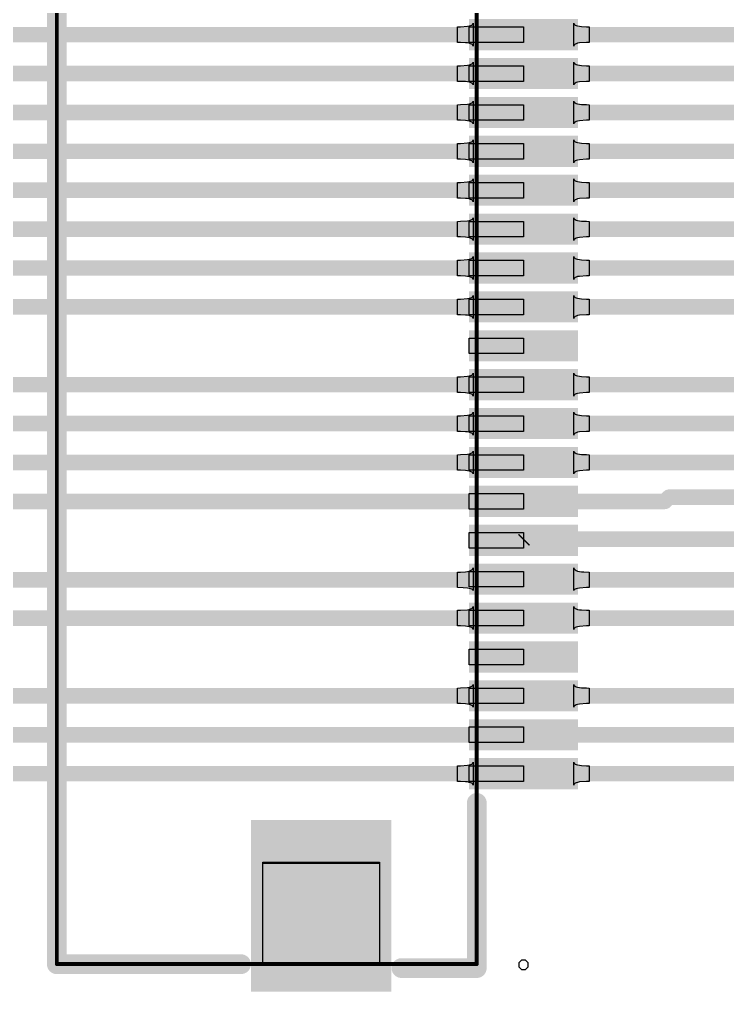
# Model space of a CAD drawing. Extents: x 244 to 457, y 184 to 319.
# Drawn here: x 402.56 to 411.67, y 239.93 to 252.42 of the extents above; entities that cross this region are included whole.
import ezdxf

# ---------------------------------------------------------------- set-up
doc = ezdxf.new("R2010")
doc.units = 0
doc.layers.get('0').update_dxf_attribs({"linetype": 'CONTINUOUS'})
for name, color, linetype in [('MECHANICAL15', 56, 'CONTINUOUS'), ('TOPLAYER', 1, 'CONTINUOUS'), ('TOPOVERLAY', 2, 'CONTINUOUS'), ('TOPPASTE', 8, 'CONTINUOUS'), ('TOPSOLDER', 216, 'CONTINUOUS')]:
    doc.layers.add(name, color=color, linetype=linetype)

# ---------------------------------------------------------------- blocks, each defined once
blk = doc.blocks.new('FPC_SMD_P0_50_40P_FGS_XJ_H')
at = {"layer": 'MECHANICAL15'}
for p, q in [((-12.209, 0.55), (-12.209, 2.05)), ((-12.209, 2.05), (-10.888, 2.05)), ((-12.199, 0.55), (-12.199, 2.05)), ((-12.199, 2.05), (-10.899, 2.05)), ((-10.899, 2.05), (-10.899, 0.55)), ((-10.888, 2.05), (-10.888, 0.55)), ((-12.209, 0.55), (-12.209, 0.55)), ((-10.888, 0.55), (-12.209, 0.55)), ((-12.199, 0.55), (-12.199, 0.55)), ((-10.899, 0.55), (-12.199, 0.55)), ((-9.85, -1.3), (-9.85, -0.6)), ((-9.85, -0.6), (-9.65, -0.6)), ((-9.65, -0.6), (-9.65, -1.3)), ((-9.35, -1.3), (-9.35, -0.6)), ((-9.35, -0.6), (-9.15, -0.6)), ((-9.15, -0.6), (-9.15, -1.3)), ((-8.85, -1.3), (-8.85, -0.6)), ((-8.85, -0.6), (-8.65, -0.6)), ((-8.65, -0.6), (-8.65, -1.3)), ((-8.35, -1.3), (-8.35, -0.6)), ((-8.35, -0.6), (-8.15, -0.6)), ((-8.15, -0.6), (-8.15, -1.3)), ((-7.85, -1.3), (-7.85, -0.6)), ((-7.85, -0.6), (-7.65, -0.6)), ((-7.65, -0.6), (-7.65, -1.3)), ((-7.35, -1.3), (-7.35, -0.6)), ((-7.35, -0.6), (-7.15, -0.6)), ((-7.15, -0.6), (-7.15, -1.3)), ((-6.85, -1.3), (-6.85, -0.6)), ((-6.85, -0.6), (-6.65, -0.6)), ((-6.65, -0.6), (-6.65, -1.3)), ((-6.35, -1.3), (-6.35, -0.6)), ((-6.35, -0.6), (-6.15, -0.6)), ((-6.15, -0.6), (-6.15, -1.3)), ((-5.85, -1.3), (-5.85, -0.6)), ((-5.85, -0.6), (-5.65, -0.6)), ((-5.65, -0.6), (-5.65, -1.3)), ((-5.35, -1.3), (-5.35, -0.6)), ((-5.35, -0.6), (-5.15, -0.6)), ((-5.15, -0.6), (-5.15, -1.3)), ((-4.85, -1.3), (-4.85, -0.6)), ((-4.85, -0.6), (-4.65, -0.6)), ((-4.65, -0.6), (-4.65, -1.3)), ((-4.35, -1.3), (-4.35, -0.6)), ((-4.35, -0.6), (-4.15, -0.6)), ((-4.15, -0.6), (-4.15, -1.3)), ((-3.85, -1.3), (-3.85, -0.6)), ((-3.85, -0.6), (-3.65, -0.6)), ((-3.65, -0.6), (-3.65, -1.3)), ((-3.35, -1.3), (-3.35, -0.6)), ((-3.35, -0.6), (-3.15, -0.6)), ((-3.15, -0.6), (-3.15, -1.3)), ((-2.85, -1.3), (-2.85, -0.6)), ((-2.85, -0.6), (-2.65, -0.6)), ((-2.65, -0.6), (-2.65, -1.3)), ((-2.35, -1.3), (-2.35, -0.6)), ((-2.35, -0.6), (-2.15, -0.6)), ((-2.15, -0.6), (-2.15, -1.3)), ((-1.85, -1.3), (-1.85, -0.6)), ((-1.85, -0.6), (-1.65, -0.6)), ((-1.65, -0.6), (-1.65, -1.3)), ((-1.35, -1.3), (-1.35, -0.6)), ((-1.35, -0.6), (-1.15, -0.6)), ((-1.15, -0.6), (-1.15, -1.3)), ((-0.85, -1.3), (-0.85, -0.6)), ((-0.85, -0.6), (-0.65, -0.6)), ((-0.65, -0.6), (-0.65, -1.3)), ((-0.35, -1.3), (-0.35, -0.6)), ((-0.35, -0.6), (-0.15, -0.6)), ((-0.15, -0.6), (-0.15, -1.3)), ((-12.233, -1.24), (-12.269, -1.275)), ((-12.184, -1.24), (-12.233, -1.24)), ((-12.149, -1.275), (-12.184, -1.24)), ((-12.269, -1.275), (-12.269, -1.3)), ((-12.269, -1.3), (-12.269, -1.325)), ((-12.269, -1.325), (-12.233, -1.36)), ((-12.233, -1.36), (-12.184, -1.36)), ((-12.184, -1.36), (-12.149, -1.325)), ((-12.149, -1.3), (-12.149, -1.275)), ((-12.149, -1.3), (-12.149, -1.3)), ((-12.149, -1.325), (-12.149, -1.3)), ((-9.85, -1.3), (-9.85, -1.3)), ((-9.65, -1.3), (-9.85, -1.3)), ((-9.35, -1.3), (-9.35, -1.3)), ((-9.15, -1.3), (-9.35, -1.3)), ((-8.85, -1.3), (-8.85, -1.3)), ((-8.65, -1.3), (-8.85, -1.3)), ((-8.35, -1.3), (-8.35, -1.3)), ((-8.15, -1.3), (-8.35, -1.3)), ((-7.85, -1.3), (-7.85, -1.3)), ((-7.65, -1.3), (-7.85, -1.3)), ((-7.35, -1.3), (-7.35, -1.3)), ((-7.15, -1.3), (-7.35, -1.3)), ((-6.85, -1.3), (-6.85, -1.3)), ((-6.65, -1.3), (-6.85, -1.3)), ((-6.35, -1.3), (-6.35, -1.3)), ((-6.15, -1.3), (-6.35, -1.3)), ((-5.85, -1.3), (-5.85, -1.3)), ((-5.65, -1.3), (-5.85, -1.3)), ((-5.35, -1.3), (-5.35, -1.3)), ((-5.15, -1.3), (-5.35, -1.3)), ((-4.85, -1.3), (-4.85, -1.3)), ((-4.65, -1.3), (-4.85, -1.3)), ((-4.35, -1.3), (-4.35, -1.3)), ((-4.15, -1.3), (-4.35, -1.3)), ((-3.85, -1.3), (-3.85, -1.3)), ((-3.65, -1.3), (-3.85, -1.3)), ((-3.35, -1.3), (-3.35, -1.3)), ((-3.15, -1.3), (-3.35, -1.3)), ((-2.85, -1.3), (-2.85, -1.3)), ((-2.65, -1.3), (-2.85, -1.3)), ((-2.35, -1.3), (-2.35, -1.3)), ((-2.15, -1.3), (-2.35, -1.3)), ((-1.85, -1.3), (-1.85, -1.3)), ((-1.65, -1.3), (-1.85, -1.3)), ((-1.35, -1.3), (-1.35, -1.3)), ((-1.15, -1.3), (-1.35, -1.3)), ((-0.85, -1.3), (-0.85, -1.3)), ((-0.65, -1.3), (-0.85, -1.3)), ((-0.35, -1.3), (-0.35, -1.3)), ((-0.15, -1.3), (-0.35, -1.3))]:
    blk.add_line(p, q, dxfattribs=at)
at = {"layer": 'MECHANICAL15', "const_width": 0.0508}
for points in [[(-12.199, 4.7), (-12.199, -0.7)], [(-12.199, 4.7), (12.201, 4.7)], [(-12.199, -0.7), (12.201, -0.7)]]:
    blk.add_lwpolyline(points, dxfattribs=at)
at = {"layer": 'MECHANICAL15', "const_width": 0.0254}
for points in [[(-12.211, 4.7, 1), (-12.186, 4.7, 1)], [(-12.211, 4.7, 1), (-12.186, 4.7, 1)], [(-12.211, -0.7, 1), (-12.186, -0.7, 1)], [(-12.211, -0.7, 1), (-12.186, -0.7, 1)]]:
    blk.add_lwpolyline(points, format="xyb", close=True, dxfattribs=at)
at = {"layer": 'TOPLAYER'}
for points in [[(-12.45, 2.1), (-12.45, 0.5), (-10.45, 2.1), (-10.45, 0.5)], [(-9.9, -1.95), (-9.6, -1.95), (-9.9, -0.65), (-9.6, -0.65)], [(-9.4, -1.95), (-9.1, -1.95), (-9.4, -0.65), (-9.1, -0.65)], [(-8.9, -1.95), (-8.6, -1.95), (-8.9, -0.65), (-8.6, -0.65)], [(-8.4, -1.95), (-8.1, -1.95), (-8.4, -0.65), (-8.1, -0.65)], [(-7.9, -1.95), (-7.6, -1.95), (-7.9, -0.65), (-7.6, -0.65)], [(-7.4, -1.95), (-7.1, -1.95), (-7.4, -0.65), (-7.1, -0.65)], [(-6.9, -1.95), (-6.6, -1.95), (-6.9, -0.65), (-6.6, -0.65)], [(-6.4, -1.95), (-6.1, -1.95), (-6.4, -0.65), (-6.1, -0.65)], [(-5.9, -1.95), (-5.6, -1.95), (-5.9, -0.65), (-5.6, -0.65)], [(-5.4, -1.95), (-5.1, -1.95), (-5.4, -0.65), (-5.1, -0.65)], [(-4.9, -1.95), (-4.6, -1.95), (-4.9, -0.65), (-4.6, -0.65)], [(-4.4, -1.95), (-4.1, -1.95), (-4.4, -0.65), (-4.1, -0.65)], [(-3.9, -1.95), (-3.6, -1.95), (-3.9, -0.65), (-3.6, -0.65)], [(-3.4, -1.95), (-3.1, -1.95), (-3.4, -0.65), (-3.1, -0.65)], [(-2.9, -1.95), (-2.6, -1.95), (-2.9, -0.65), (-2.6, -0.65)], [(-2.4, -1.95), (-2.1, -1.95), (-2.4, -0.65), (-2.1, -0.65)], [(-1.9, -1.95), (-1.6, -1.95), (-1.9, -0.65), (-1.6, -0.65)], [(-1.4, -1.95), (-1.1, -1.95), (-1.4, -0.65), (-1.1, -0.65)], [(-0.9, -1.95), (-0.6, -1.95), (-0.9, -0.65), (-0.6, -0.65)], [(-0.4, -1.95), (-0.1, -1.95), (-0.4, -0.65), (-0.1, -0.65)]]:
    blk.add_solid(points, dxfattribs=at)
at = {"layer": 'TOPOVERLAY', "const_width": 0.254}
for points in [[(-12.2, 4.7), (-12.2, 2.331)], [(-12.2, 4.7), (12.2, 4.7)], [(-12.25, 0.269), (-12.25, -0.7)], [(-12.25, -0.7), (-10.126, -0.7)]]:
    blk.add_lwpolyline(points, dxfattribs=at)
at = {"layer": 'TOPOVERLAY', "const_width": 0.127}
for points in [[(-12.263, 4.7, 1), (-12.136, 4.7, 1)], [(-12.264, 4.7, 1), (-12.137, 4.7, 1)], [(-12.263, 2.331, 1), (-12.136, 2.331, 1)], [(-12.313, 0.269, 1), (-12.186, 0.269, 1)], [(-12.313, -0.7, 1), (-12.186, -0.7, 1)], [(-12.313, -0.7, 1), (-12.186, -0.7, 1)], [(-10.189, -0.7, 1), (-10.062, -0.7, 1)]]:
    blk.add_lwpolyline(points, format="xyb", close=True, dxfattribs=at)
at = {"layer": 'TOPPASTE'}
for points in [[(-12.45, 2.1), (-12.45, 0.5), (-10.45, 2.1), (-10.45, 0.5)], [(-9.9, -1.95), (-9.6, -1.95), (-9.9, -0.65), (-9.6, -0.65)], [(-9.4, -1.95), (-9.1, -1.95), (-9.4, -0.65), (-9.1, -0.65)], [(-8.9, -1.95), (-8.6, -1.95), (-8.9, -0.65), (-8.6, -0.65)], [(-8.4, -1.95), (-8.1, -1.95), (-8.4, -0.65), (-8.1, -0.65)], [(-7.9, -1.95), (-7.6, -1.95), (-7.9, -0.65), (-7.6, -0.65)], [(-7.4, -1.95), (-7.1, -1.95), (-7.4, -0.65), (-7.1, -0.65)], [(-6.9, -1.95), (-6.6, -1.95), (-6.9, -0.65), (-6.6, -0.65)], [(-6.4, -1.95), (-6.1, -1.95), (-6.4, -0.65), (-6.1, -0.65)], [(-5.9, -1.95), (-5.6, -1.95), (-5.9, -0.65), (-5.6, -0.65)], [(-5.4, -1.95), (-5.1, -1.95), (-5.4, -0.65), (-5.1, -0.65)], [(-4.9, -1.95), (-4.6, -1.95), (-4.9, -0.65), (-4.6, -0.65)], [(-4.4, -1.95), (-4.1, -1.95), (-4.4, -0.65), (-4.1, -0.65)], [(-3.9, -1.95), (-3.6, -1.95), (-3.9, -0.65), (-3.6, -0.65)], [(-3.4, -1.95), (-3.1, -1.95), (-3.4, -0.65), (-3.1, -0.65)], [(-2.9, -1.95), (-2.6, -1.95), (-2.9, -0.65), (-2.6, -0.65)], [(-2.4, -1.95), (-2.1, -1.95), (-2.4, -0.65), (-2.1, -0.65)], [(-1.9, -1.95), (-1.6, -1.95), (-1.9, -0.65), (-1.6, -0.65)], [(-1.4, -1.95), (-1.1, -1.95), (-1.4, -0.65), (-1.1, -0.65)], [(-0.9, -1.95), (-0.6, -1.95), (-0.9, -0.65), (-0.6, -0.65)], [(-0.4, -1.95), (-0.1, -1.95), (-0.4, -0.65), (-0.1, -0.65)]]:
    blk.add_solid(points, dxfattribs=at)
at = {"layer": 'TOPSOLDER'}
for points in [[(-12.552, 2.202), (-12.552, 0.398), (-10.348, 2.202), (-10.348, 0.398)], [(-9.95, -2), (-9.55, -2), (-9.95, -0.6), (-9.55, -0.6)], [(-9.45, -2), (-9.05, -2), (-9.45, -0.6), (-9.05, -0.6)], [(-8.95, -2), (-8.55, -2), (-8.95, -0.6), (-8.55, -0.6)], [(-8.45, -2), (-8.05, -2), (-8.45, -0.6), (-8.05, -0.6)], [(-7.95, -2), (-7.55, -2), (-7.95, -0.6), (-7.55, -0.6)], [(-7.45, -2), (-7.05, -2), (-7.45, -0.6), (-7.05, -0.6)], [(-6.95, -2), (-6.55, -2), (-6.95, -0.6), (-6.55, -0.6)], [(-6.45, -2), (-6.05, -2), (-6.45, -0.6), (-6.05, -0.6)], [(-5.95, -2), (-5.55, -2), (-5.95, -0.6), (-5.55, -0.6)], [(-5.45, -2), (-5.05, -2), (-5.45, -0.6), (-5.05, -0.6)], [(-4.95, -2), (-4.55, -2), (-4.95, -0.6), (-4.55, -0.6)], [(-4.45, -2), (-4.05, -2), (-4.45, -0.6), (-4.05, -0.6)], [(-3.95, -2), (-3.55, -2), (-3.95, -0.6), (-3.55, -0.6)], [(-3.45, -2), (-3.05, -2), (-3.45, -0.6), (-3.05, -0.6)], [(-2.95, -2), (-2.55, -2), (-2.95, -0.6), (-2.55, -0.6)], [(-2.45, -2), (-2.05, -2), (-2.45, -0.6), (-2.05, -0.6)], [(-1.95, -2), (-1.55, -2), (-1.95, -0.6), (-1.55, -0.6)], [(-1.45, -2), (-1.05, -2), (-1.45, -0.6), (-1.05, -0.6)], [(-0.95, -2), (-0.55, -2), (-0.95, -0.6), (-0.55, -0.6)], [(-0.45, -2), (-0.05, -2), (-0.45, -0.6), (-0.05, -0.6)]]:
    blk.add_solid(points, dxfattribs=at)

msp = doc.modelspace()

# ---------------------------------------------------------------- linework, layer by layer
at = {"layer": 'TOPLAYER'}
for p, q in [((408.197, 252.328), (408.235, 252.329)), ((408.197, 252.128), (408.197, 252.328)), ((408.235, 252.329), (408.325, 252.336)), ((408.325, 252.336), (408.347, 252.34)), ((408.347, 252.34), (408.365, 252.345)), ((408.365, 252.345), (408.379, 252.351)), ((408.379, 252.351), (408.389, 252.358)), ((408.389, 252.358), (408.395, 252.366)), ((408.395, 252.366), (408.397, 252.375)), ((408.397, 252.375), (408.397, 252.081)), ((409.691, 252.081), (409.691, 252.375)), ((409.691, 252.375), (409.693, 252.366)), ((409.693, 252.366), (409.699, 252.358)), ((409.699, 252.358), (409.709, 252.351)), ((409.709, 252.351), (409.723, 252.345)), ((409.723, 252.345), (409.741, 252.34)), ((409.741, 252.34), (409.763, 252.336)), ((409.763, 252.336), (409.789, 252.332)), ((409.789, 252.332), (409.853, 252.329)), ((409.853, 252.329), (409.891, 252.328)), ((409.891, 252.328), (409.891, 252.128)), ((408.235, 252.128), (408.197, 252.128)), ((408.299, 252.124), (408.235, 252.128)), ((408.325, 252.121), (408.299, 252.124)), ((408.347, 252.117), (408.325, 252.121)), ((408.365, 252.111), (408.347, 252.117)), ((408.379, 252.105), (408.365, 252.111)), ((408.389, 252.098), (408.379, 252.105)), ((408.395, 252.09), (408.389, 252.098)), ((408.397, 252.081), (408.395, 252.09)), ((409.693, 252.09), (409.691, 252.081)), ((409.699, 252.098), (409.693, 252.09)), ((409.709, 252.105), (409.699, 252.098)), ((409.723, 252.111), (409.709, 252.105)), ((409.741, 252.117), (409.723, 252.111)), ((409.763, 252.121), (409.741, 252.117)), ((409.853, 252.128), (409.763, 252.121)), ((409.891, 252.128), (409.853, 252.128)), ((408.197, 251.828), (408.235, 251.829)), ((408.197, 251.628), (408.197, 251.828)), ((408.235, 251.829), (408.325, 251.836)), ((408.325, 251.836), (408.347, 251.84)), ((408.347, 251.84), (408.365, 251.845)), ((408.365, 251.845), (408.379, 251.851)), ((408.379, 251.851), (408.389, 251.858)), ((408.389, 251.858), (408.395, 251.866)), ((408.395, 251.866), (408.397, 251.875)), ((408.397, 251.875), (408.397, 251.581)), ((409.691, 251.581), (409.691, 251.875)), ((409.691, 251.875), (409.693, 251.866)), ((409.693, 251.866), (409.699, 251.858)), ((409.699, 251.858), (409.709, 251.851)), ((409.709, 251.851), (409.723, 251.845)), ((409.723, 251.845), (409.741, 251.84)), ((409.741, 251.84), (409.763, 251.836)), ((409.763, 251.836), (409.789, 251.832)), ((409.789, 251.832), (409.853, 251.829)), ((409.853, 251.829), (409.891, 251.828)), ((409.891, 251.828), (409.891, 251.628)), ((408.235, 251.628), (408.197, 251.628)), ((408.299, 251.624), (408.235, 251.628)), ((408.325, 251.621), (408.299, 251.624)), ((408.347, 251.616), (408.325, 251.621)), ((408.365, 251.611), (408.347, 251.616)), ((408.379, 251.605), (408.365, 251.611)), ((408.389, 251.598), (408.379, 251.605)), ((408.395, 251.59), (408.389, 251.598)), ((408.397, 251.581), (408.395, 251.59)), ((409.693, 251.59), (409.691, 251.581)), ((409.699, 251.598), (409.693, 251.59)), ((409.709, 251.605), (409.699, 251.598)), ((409.723, 251.611), (409.709, 251.605)), ((409.741, 251.616), (409.723, 251.611)), ((409.763, 251.621), (409.741, 251.616)), ((409.853, 251.628), (409.763, 251.621)), ((409.891, 251.628), (409.853, 251.628)), ((408.197, 251.328), (408.235, 251.329)), ((408.197, 251.128), (408.197, 251.328)), ((408.235, 251.329), (408.325, 251.336)), ((408.325, 251.336), (408.347, 251.34)), ((408.347, 251.34), (408.365, 251.345)), ((408.365, 251.345), (408.379, 251.351)), ((408.379, 251.351), (408.389, 251.358)), ((408.389, 251.358), (408.395, 251.366)), ((408.395, 251.366), (408.397, 251.375)), ((408.397, 251.375), (408.397, 251.081)), ((409.691, 251.081), (409.691, 251.375)), ((409.691, 251.375), (409.693, 251.366)), ((409.693, 251.366), (409.699, 251.358)), ((409.699, 251.358), (409.709, 251.351)), ((409.709, 251.351), (409.723, 251.345)), ((409.723, 251.345), (409.741, 251.34)), ((409.741, 251.34), (409.763, 251.336)), ((409.763, 251.336), (409.789, 251.332)), ((409.789, 251.332), (409.853, 251.329)), ((409.853, 251.329), (409.891, 251.328)), ((409.891, 251.328), (409.891, 251.128)), ((408.235, 251.128), (408.197, 251.128)), ((408.299, 251.124), (408.235, 251.128)), ((408.325, 251.121), (408.299, 251.124)), ((408.347, 251.117), (408.325, 251.121)), ((408.365, 251.111), (408.347, 251.117)), ((408.379, 251.105), (408.365, 251.111)), ((408.389, 251.098), (408.379, 251.105)), ((408.395, 251.09), (408.389, 251.098)), ((408.397, 251.081), (408.395, 251.09)), ((409.693, 251.09), (409.691, 251.081)), ((409.699, 251.098), (409.693, 251.09)), ((409.709, 251.105), (409.699, 251.098)), ((409.723, 251.111), (409.709, 251.105)), ((409.741, 251.117), (409.723, 251.111)), ((409.763, 251.121), (409.741, 251.117)), ((409.853, 251.128), (409.763, 251.121)), ((409.891, 251.128), (409.853, 251.128)), ((408.197, 250.828), (408.235, 250.829)), ((408.197, 250.628), (408.197, 250.828)), ((408.235, 250.829), (408.325, 250.836)), ((408.325, 250.836), (408.347, 250.84)), ((408.347, 250.84), (408.365, 250.845)), ((408.365, 250.845), (408.379, 250.851)), ((408.379, 250.851), (408.389, 250.858)), ((408.389, 250.858), (408.395, 250.866)), ((408.395, 250.866), (408.397, 250.875)), ((408.397, 250.875), (408.397, 250.581)), ((409.691, 250.581), (409.691, 250.875)), ((409.691, 250.875), (409.693, 250.866)), ((409.693, 250.866), (409.699, 250.858)), ((409.699, 250.858), (409.709, 250.851)), ((409.709, 250.851), (409.723, 250.845)), ((409.723, 250.845), (409.741, 250.84)), ((409.741, 250.84), (409.763, 250.836)), ((409.763, 250.836), (409.789, 250.832)), ((409.789, 250.832), (409.853, 250.829)), ((409.853, 250.829), (409.891, 250.828)), ((409.891, 250.828), (409.891, 250.628)), ((408.235, 250.628), (408.197, 250.628)), ((408.299, 250.624), (408.235, 250.628)), ((408.325, 250.621), (408.299, 250.624)), ((408.347, 250.616), (408.325, 250.621)), ((408.365, 250.611), (408.347, 250.616)), ((408.379, 250.605), (408.365, 250.611)), ((408.389, 250.598), (408.379, 250.605)), ((408.395, 250.59), (408.389, 250.598)), ((408.397, 250.581), (408.395, 250.59)), ((409.693, 250.59), (409.691, 250.581)), ((409.699, 250.598), (409.693, 250.59)), ((409.709, 250.605), (409.699, 250.598)), ((409.723, 250.611), (409.709, 250.605)), ((409.741, 250.616), (409.723, 250.611)), ((409.763, 250.621), (409.741, 250.616)), ((409.853, 250.628), (409.763, 250.621)), ((409.891, 250.628), (409.853, 250.628)), ((408.197, 250.328), (408.235, 250.329)), ((408.197, 250.128), (408.197, 250.328)), ((408.235, 250.329), (408.325, 250.336)), ((408.325, 250.336), (408.347, 250.34)), ((408.347, 250.34), (408.365, 250.345)), ((408.365, 250.345), (408.379, 250.351)), ((408.379, 250.351), (408.389, 250.358)), ((408.389, 250.358), (408.395, 250.366)), ((408.395, 250.366), (408.397, 250.375)), ((408.397, 250.375), (408.397, 250.081)), ((409.691, 250.081), (409.691, 250.375)), ((409.691, 250.375), (409.693, 250.366)), ((409.693, 250.366), (409.699, 250.358)), ((409.699, 250.358), (409.709, 250.351)), ((409.709, 250.351), (409.723, 250.345)), ((409.723, 250.345), (409.741, 250.34)), ((409.741, 250.34), (409.763, 250.336)), ((409.763, 250.336), (409.789, 250.332)), ((409.789, 250.332), (409.853, 250.329)), ((409.853, 250.329), (409.891, 250.328)), ((409.891, 250.328), (409.891, 250.128)), ((408.235, 250.128), (408.197, 250.128)), ((408.299, 250.124), (408.235, 250.128)), ((408.325, 250.121), (408.299, 250.124)), ((408.347, 250.117), (408.325, 250.121)), ((408.365, 250.111), (408.347, 250.117)), ((408.379, 250.105), (408.365, 250.111)), ((408.389, 250.098), (408.379, 250.105)), ((408.395, 250.09), (408.389, 250.098)), ((408.397, 250.081), (408.395, 250.09)), ((409.693, 250.09), (409.691, 250.081)), ((409.699, 250.098), (409.693, 250.09)), ((409.709, 250.105), (409.699, 250.098)), ((409.723, 250.111), (409.709, 250.105)), ((409.741, 250.117), (409.723, 250.111)), ((409.763, 250.121), (409.741, 250.117)), ((409.853, 250.128), (409.763, 250.121)), ((409.891, 250.128), (409.853, 250.128)), ((408.197, 249.828), (408.235, 249.829)), ((408.197, 249.628), (408.197, 249.828)), ((408.235, 249.829), (408.325, 249.836)), ((408.325, 249.836), (408.347, 249.84)), ((408.347, 249.84), (408.365, 249.845)), ((408.365, 249.845), (408.379, 249.851)), ((408.379, 249.851), (408.389, 249.858)), ((408.389, 249.858), (408.395, 249.866)), ((408.395, 249.866), (408.397, 249.875)), ((408.397, 249.875), (408.397, 249.581)), ((409.691, 249.581), (409.691, 249.875)), ((409.691, 249.875), (409.693, 249.866)), ((409.693, 249.866), (409.699, 249.858)), ((409.699, 249.858), (409.709, 249.851)), ((409.709, 249.851), (409.723, 249.845)), ((409.723, 249.845), (409.741, 249.84)), ((409.741, 249.84), (409.763, 249.836)), ((409.763, 249.836), (409.789, 249.832)), ((409.789, 249.832), (409.853, 249.829)), ((409.853, 249.829), (409.891, 249.828)), ((409.891, 249.828), (409.891, 249.628)), ((408.235, 249.628), (408.197, 249.628)), ((408.299, 249.624), (408.235, 249.628)), ((408.325, 249.621), (408.299, 249.624)), ((408.347, 249.616), (408.325, 249.621)), ((408.365, 249.611), (408.347, 249.616)), ((408.379, 249.605), (408.365, 249.611)), ((408.389, 249.598), (408.379, 249.605)), ((408.395, 249.59), (408.389, 249.598)), ((408.397, 249.581), (408.395, 249.59)), ((409.693, 249.59), (409.691, 249.581)), ((409.699, 249.598), (409.693, 249.59)), ((409.709, 249.605), (409.699, 249.598)), ((409.723, 249.611), (409.709, 249.605)), ((409.741, 249.616), (409.723, 249.611)), ((409.763, 249.621), (409.741, 249.616)), ((409.853, 249.628), (409.763, 249.621)), ((409.891, 249.628), (409.853, 249.628)), ((408.197, 249.328), (408.235, 249.329)), ((408.197, 249.128), (408.197, 249.328)), ((408.235, 249.329), (408.325, 249.336)), ((408.325, 249.336), (408.347, 249.34)), ((408.347, 249.34), (408.365, 249.345)), ((408.365, 249.345), (408.379, 249.351)), ((408.379, 249.351), (408.389, 249.358)), ((408.389, 249.358), (408.395, 249.366)), ((408.395, 249.366), (408.397, 249.375)), ((408.397, 249.375), (408.397, 249.081)), ((409.691, 249.081), (409.691, 249.375)), ((409.691, 249.375), (409.693, 249.366)), ((409.693, 249.366), (409.699, 249.358)), ((409.699, 249.358), (409.709, 249.351)), ((409.709, 249.351), (409.723, 249.345)), ((409.723, 249.345), (409.741, 249.34)), ((409.741, 249.34), (409.763, 249.336)), ((409.763, 249.336), (409.789, 249.332)), ((409.789, 249.332), (409.853, 249.329)), ((409.853, 249.329), (409.891, 249.328)), ((409.891, 249.328), (409.891, 249.128)), ((408.235, 249.128), (408.197, 249.128)), ((408.299, 249.124), (408.235, 249.128)), ((408.325, 249.121), (408.299, 249.124)), ((408.347, 249.117), (408.325, 249.121)), ((408.365, 249.111), (408.347, 249.117)), ((408.379, 249.105), (408.365, 249.111)), ((408.389, 249.098), (408.379, 249.105)), ((408.395, 249.09), (408.389, 249.098)), ((408.397, 249.081), (408.395, 249.09)), ((409.693, 249.09), (409.691, 249.081)), ((409.699, 249.098), (409.693, 249.09)), ((409.709, 249.105), (409.699, 249.098)), ((409.723, 249.111), (409.709, 249.105)), ((409.741, 249.117), (409.723, 249.111)), ((409.763, 249.121), (409.741, 249.117)), ((409.853, 249.128), (409.763, 249.121)), ((409.891, 249.128), (409.853, 249.128)), ((408.197, 248.828), (408.235, 248.829)), ((408.197, 248.628), (408.197, 248.828)), ((408.235, 248.829), (408.325, 248.836)), ((408.325, 248.836), (408.347, 248.84)), ((408.347, 248.84), (408.365, 248.845)), ((408.365, 248.845), (408.379, 248.851)), ((408.379, 248.851), (408.389, 248.858)), ((408.389, 248.858), (408.395, 248.866)), ((408.395, 248.866), (408.397, 248.875)), ((408.397, 248.875), (408.397, 248.581)), ((409.691, 248.581), (409.691, 248.875)), ((409.691, 248.875), (409.693, 248.866)), ((409.693, 248.866), (409.699, 248.858)), ((409.699, 248.858), (409.709, 248.851)), ((409.709, 248.851), (409.723, 248.845)), ((409.723, 248.845), (409.741, 248.84)), ((409.741, 248.84), (409.763, 248.836)), ((409.763, 248.836), (409.789, 248.832)), ((409.789, 248.832), (409.853, 248.829)), ((409.853, 248.829), (409.891, 248.828)), ((409.891, 248.828), (409.891, 248.628)), ((408.235, 248.628), (408.197, 248.628)), ((408.299, 248.624), (408.235, 248.628)), ((408.325, 248.621), (408.299, 248.624)), ((408.347, 248.616), (408.325, 248.621)), ((408.365, 248.611), (408.347, 248.616)), ((408.379, 248.605), (408.365, 248.611)), ((408.389, 248.598), (408.379, 248.605)), ((408.395, 248.59), (408.389, 248.598)), ((408.397, 248.581), (408.395, 248.59)), ((409.693, 248.59), (409.691, 248.581)), ((409.699, 248.598), (409.693, 248.59)), ((409.709, 248.605), (409.699, 248.598)), ((409.723, 248.611), (409.709, 248.605)), ((409.741, 248.616), (409.723, 248.611)), ((409.763, 248.621), (409.741, 248.616)), ((409.853, 248.628), (409.763, 248.621)), ((409.891, 248.628), (409.853, 248.628)), ((408.197, 247.828), (408.235, 247.829)), ((408.197, 247.628), (408.197, 247.828)), ((408.235, 247.829), (408.325, 247.836)), ((408.325, 247.836), (408.347, 247.84)), ((408.347, 247.84), (408.365, 247.845)), ((408.365, 247.845), (408.379, 247.851)), ((408.379, 247.851), (408.389, 247.858)), ((408.389, 247.858), (408.395, 247.866)), ((408.395, 247.866), (408.397, 247.875)), ((408.397, 247.875), (408.397, 247.581)), ((409.691, 247.581), (409.691, 247.875)), ((409.691, 247.875), (409.693, 247.866)), ((409.693, 247.866), (409.699, 247.858)), ((409.699, 247.858), (409.709, 247.851)), ((409.709, 247.851), (409.723, 247.845)), ((409.723, 247.845), (409.741, 247.84)), ((409.741, 247.84), (409.763, 247.836)), ((409.763, 247.836), (409.789, 247.832)), ((409.789, 247.832), (409.853, 247.829)), ((409.853, 247.829), (409.891, 247.828)), ((409.891, 247.828), (409.891, 247.628)), ((408.235, 247.628), (408.197, 247.628)), ((408.299, 247.624), (408.235, 247.628)), ((408.325, 247.621), (408.299, 247.624)), ((408.347, 247.616), (408.325, 247.621)), ((408.365, 247.611), (408.347, 247.616)), ((408.379, 247.605), (408.365, 247.611)), ((408.389, 247.598), (408.379, 247.605)), ((408.395, 247.59), (408.389, 247.598)), ((408.397, 247.581), (408.395, 247.59)), ((409.693, 247.59), (409.691, 247.581)), ((409.699, 247.598), (409.693, 247.59)), ((409.709, 247.605), (409.699, 247.598)), ((409.723, 247.611), (409.709, 247.605)), ((409.741, 247.616), (409.723, 247.611)), ((409.763, 247.621), (409.741, 247.616)), ((409.853, 247.628), (409.763, 247.621)), ((409.891, 247.628), (409.853, 247.628)), ((408.197, 247.328), (408.235, 247.329)), ((408.197, 247.128), (408.197, 247.328)), ((408.235, 247.329), (408.325, 247.336)), ((408.325, 247.336), (408.347, 247.34)), ((408.347, 247.34), (408.365, 247.345)), ((408.365, 247.345), (408.379, 247.351)), ((408.379, 247.351), (408.389, 247.358)), ((408.389, 247.358), (408.395, 247.366)), ((408.395, 247.366), (408.397, 247.375)), ((408.397, 247.375), (408.397, 247.081)), ((409.691, 247.081), (409.691, 247.375)), ((409.691, 247.375), (409.693, 247.366)), ((409.693, 247.366), (409.699, 247.358)), ((409.699, 247.358), (409.709, 247.351)), ((409.709, 247.351), (409.723, 247.345)), ((409.723, 247.345), (409.741, 247.34)), ((409.741, 247.34), (409.763, 247.336)), ((409.763, 247.336), (409.789, 247.333)), ((409.789, 247.333), (409.853, 247.329)), ((409.853, 247.329), (409.891, 247.328)), ((409.891, 247.328), (409.891, 247.128)), ((408.235, 247.128), (408.197, 247.128)), ((408.299, 247.124), (408.235, 247.128)), ((408.325, 247.121), (408.299, 247.124)), ((408.347, 247.117), (408.325, 247.121)), ((408.365, 247.111), (408.347, 247.117)), ((408.379, 247.105), (408.365, 247.111)), ((408.389, 247.098), (408.379, 247.105)), ((408.395, 247.09), (408.389, 247.098)), ((408.397, 247.081), (408.395, 247.09)), ((409.693, 247.09), (409.691, 247.081)), ((409.699, 247.098), (409.693, 247.09)), ((409.709, 247.105), (409.699, 247.098)), ((409.723, 247.111), (409.709, 247.105)), ((409.741, 247.117), (409.723, 247.111)), ((409.763, 247.121), (409.741, 247.117)), ((409.853, 247.128), (409.763, 247.121)), ((409.891, 247.128), (409.853, 247.128)), ((408.197, 246.828), (408.235, 246.829)), ((408.197, 246.628), (408.197, 246.828)), ((408.235, 246.829), (408.325, 246.836)), ((408.325, 246.836), (408.347, 246.84)), ((408.347, 246.84), (408.365, 246.845)), ((408.365, 246.845), (408.379, 246.851)), ((408.379, 246.851), (408.389, 246.858)), ((408.389, 246.858), (408.395, 246.866)), ((408.395, 246.866), (408.397, 246.875)), ((408.397, 246.875), (408.397, 246.581)), ((409.691, 246.581), (409.691, 246.875)), ((409.691, 246.875), (409.693, 246.866)), ((409.693, 246.866), (409.699, 246.858)), ((409.699, 246.858), (409.709, 246.851)), ((409.709, 246.851), (409.723, 246.845)), ((409.723, 246.845), (409.741, 246.84)), ((409.741, 246.84), (409.763, 246.836)), ((409.763, 246.836), (409.789, 246.832)), ((409.789, 246.832), (409.853, 246.829)), ((409.853, 246.829), (409.891, 246.828)), ((409.891, 246.828), (409.891, 246.628)), ((408.235, 246.628), (408.197, 246.628)), ((408.299, 246.624), (408.235, 246.628)), ((408.325, 246.621), (408.299, 246.624)), ((408.347, 246.616), (408.325, 246.621)), ((408.365, 246.611), (408.347, 246.616)), ((408.379, 246.605), (408.365, 246.611)), ((408.389, 246.598), (408.379, 246.605)), ((408.395, 246.59), (408.389, 246.598)), ((408.397, 246.581), (408.395, 246.59)), ((409.693, 246.59), (409.691, 246.581)), ((409.699, 246.598), (409.693, 246.59)), ((409.709, 246.605), (409.699, 246.598)), ((409.723, 246.611), (409.709, 246.605)), ((409.741, 246.616), (409.723, 246.611)), ((409.763, 246.621), (409.741, 246.616)), ((409.853, 246.628), (409.763, 246.621)), ((409.891, 246.628), (409.853, 246.628)), ((408.235, 245.32), (408.299, 245.324)), ((408.299, 245.324), (408.325, 245.328)), ((408.325, 245.328), (408.347, 245.333)), ((408.347, 245.333), (408.365, 245.339)), ((408.365, 245.339), (408.379, 245.347)), ((408.379, 245.347), (408.389, 245.355)), ((408.389, 245.355), (408.395, 245.365)), ((408.395, 245.365), (408.397, 245.375)), ((408.397, 245.375), (408.397, 245.081)), ((409.691, 245.081), (409.691, 245.375)), ((409.691, 245.375), (409.693, 245.365)), ((409.693, 245.365), (409.699, 245.355)), ((409.699, 245.355), (409.709, 245.347)), ((409.709, 245.347), (409.723, 245.339)), ((409.723, 245.339), (409.741, 245.333)), ((409.741, 245.333), (409.763, 245.328)), ((409.763, 245.328), (409.789, 245.324)), ((409.789, 245.324), (409.819, 245.321)), ((409.819, 245.321), (409.891, 245.319)), ((408.197, 245.319), (408.235, 245.32)), ((408.197, 245.119), (408.197, 245.319)), ((409.891, 245.319), (409.891, 245.119)), ((408.269, 245.117), (408.197, 245.119)), ((408.325, 245.113), (408.269, 245.117)), ((408.347, 245.11), (408.325, 245.113)), ((408.365, 245.105), (408.347, 245.11)), ((408.379, 245.101), (408.365, 245.105)), ((408.389, 245.095), (408.379, 245.101)), ((408.395, 245.088), (408.389, 245.095)), ((408.397, 245.081), (408.395, 245.088)), ((409.693, 245.088), (409.691, 245.081)), ((409.699, 245.095), (409.693, 245.088)), ((409.709, 245.101), (409.699, 245.095)), ((409.723, 245.105), (409.709, 245.101)), ((409.741, 245.11), (409.723, 245.105)), ((409.763, 245.113), (409.741, 245.11)), ((409.853, 245.119), (409.763, 245.113)), ((409.891, 245.119), (409.853, 245.119)), ((408.197, 244.828), (408.235, 244.829)), ((408.197, 244.628), (408.197, 244.828)), ((408.235, 244.829), (408.325, 244.836)), ((408.325, 244.836), (408.347, 244.84)), ((408.347, 244.84), (408.365, 244.845)), ((408.365, 244.845), (408.379, 244.851)), ((408.379, 244.851), (408.389, 244.858)), ((408.389, 244.858), (408.395, 244.866)), ((408.395, 244.866), (408.397, 244.875)), ((408.397, 244.875), (408.397, 244.581)), ((409.691, 244.581), (409.691, 244.875)), ((409.691, 244.875), (409.693, 244.866)), ((409.693, 244.866), (409.699, 244.858)), ((409.699, 244.858), (409.709, 244.851)), ((409.709, 244.851), (409.723, 244.845)), ((409.723, 244.845), (409.741, 244.84)), ((409.741, 244.84), (409.763, 244.836)), ((409.763, 244.836), (409.789, 244.832)), ((409.789, 244.832), (409.853, 244.829)), ((409.853, 244.829), (409.891, 244.828)), ((409.891, 244.828), (409.891, 244.628)), ((408.235, 244.628), (408.197, 244.628)), ((408.299, 244.624), (408.235, 244.628)), ((408.325, 244.621), (408.299, 244.624)), ((408.347, 244.616), (408.325, 244.621)), ((408.365, 244.611), (408.347, 244.616)), ((408.379, 244.605), (408.365, 244.611)), ((408.389, 244.598), (408.379, 244.605)), ((408.395, 244.59), (408.389, 244.598)), ((408.397, 244.581), (408.395, 244.59)), ((409.693, 244.59), (409.691, 244.581)), ((409.699, 244.598), (409.693, 244.59)), ((409.709, 244.605), (409.699, 244.598)), ((409.723, 244.611), (409.709, 244.605)), ((409.741, 244.616), (409.723, 244.611)), ((409.763, 244.621), (409.741, 244.616)), ((409.853, 244.628), (409.763, 244.621)), ((409.891, 244.628), (409.853, 244.628)), ((408.197, 243.828), (408.235, 243.829)), ((408.197, 243.628), (408.197, 243.828)), ((408.235, 243.829), (408.325, 243.836)), ((408.325, 243.836), (408.347, 243.84)), ((408.347, 243.84), (408.365, 243.845)), ((408.365, 243.845), (408.379, 243.851)), ((408.379, 243.851), (408.389, 243.858)), ((408.389, 243.858), (408.395, 243.866)), ((408.395, 243.866), (408.397, 243.875)), ((408.397, 243.875), (408.397, 243.581)), ((409.691, 243.581), (409.691, 243.875)), ((409.691, 243.875), (409.693, 243.866)), ((409.693, 243.866), (409.699, 243.858)), ((409.699, 243.858), (409.709, 243.851)), ((409.709, 243.851), (409.723, 243.845)), ((409.723, 243.845), (409.741, 243.84)), ((409.741, 243.84), (409.763, 243.836)), ((409.763, 243.836), (409.789, 243.832)), ((409.789, 243.832), (409.853, 243.829)), ((409.853, 243.829), (409.891, 243.828)), ((409.891, 243.828), (409.891, 243.628)), ((408.235, 243.628), (408.197, 243.628)), ((408.299, 243.624), (408.235, 243.628)), ((408.325, 243.621), (408.299, 243.624)), ((408.347, 243.616), (408.325, 243.621)), ((408.365, 243.611), (408.347, 243.616)), ((408.379, 243.605), (408.365, 243.611)), ((408.389, 243.598), (408.379, 243.605)), ((408.395, 243.59), (408.389, 243.598)), ((408.397, 243.581), (408.395, 243.59)), ((409.693, 243.59), (409.691, 243.581)), ((409.699, 243.598), (409.693, 243.59)), ((409.709, 243.605), (409.699, 243.598)), ((409.723, 243.611), (409.709, 243.605)), ((409.741, 243.616), (409.723, 243.611)), ((409.763, 243.621), (409.741, 243.616)), ((409.853, 243.628), (409.763, 243.621)), ((409.891, 243.628), (409.853, 243.628)), ((408.197, 242.828), (408.235, 242.829)), ((408.197, 242.628), (408.197, 242.828)), ((408.235, 242.829), (408.325, 242.836)), ((408.325, 242.836), (408.347, 242.84)), ((408.347, 242.84), (408.365, 242.845)), ((408.365, 242.845), (408.379, 242.851)), ((408.379, 242.851), (408.389, 242.858)), ((408.389, 242.858), (408.395, 242.866)), ((408.395, 242.866), (408.397, 242.875)), ((408.397, 242.875), (408.397, 242.581)), ((409.691, 242.581), (409.691, 242.875)), ((409.691, 242.875), (409.693, 242.866)), ((409.693, 242.866), (409.699, 242.858)), ((409.699, 242.858), (409.709, 242.851)), ((409.709, 242.851), (409.723, 242.845)), ((409.723, 242.845), (409.741, 242.84)), ((409.741, 242.84), (409.763, 242.836)), ((409.763, 242.836), (409.789, 242.832)), ((409.789, 242.832), (409.853, 242.829)), ((409.853, 242.829), (409.891, 242.828)), ((409.891, 242.828), (409.891, 242.628)), ((408.235, 242.628), (408.197, 242.628)), ((408.299, 242.624), (408.235, 242.628)), ((408.325, 242.621), (408.299, 242.624)), ((408.347, 242.616), (408.325, 242.621)), ((408.365, 242.611), (408.347, 242.616)), ((408.379, 242.605), (408.365, 242.611)), ((408.389, 242.598), (408.379, 242.605)), ((408.395, 242.59), (408.389, 242.598)), ((408.397, 242.581), (408.395, 242.59)), ((409.693, 242.59), (409.691, 242.581)), ((409.699, 242.598), (409.693, 242.59)), ((409.709, 242.605), (409.699, 242.598)), ((409.723, 242.611), (409.709, 242.605)), ((409.741, 242.616), (409.723, 242.611)), ((409.763, 242.621), (409.741, 242.616)), ((409.853, 242.628), (409.763, 242.621)), ((409.891, 242.628), (409.853, 242.628))]:
    msp.add_line(p, q, dxfattribs=at)
at = {"layer": 'TOPLAYER', "const_width": 0.2}
for points in [[(376.122, 252.228), (409.044, 252.228)], [(409.044, 252.228), (415.059, 252.228)], [(375.914, 251.728), (409.044, 251.728)], [(409.044, 251.728), (415.059, 251.728)], [(375.707, 251.228), (409.044, 251.228)], [(409.044, 251.228), (415.059, 251.228)], [(375.5, 250.728), (409.044, 250.728)], [(409.044, 250.728), (415.059, 250.728)], [(375.293, 250.228), (409.044, 250.228)], [(409.044, 250.228), (415.059, 250.228)], [(375.086, 249.728), (409.044, 249.728)], [(409.044, 249.728), (415.059, 249.728)], [(374.879, 249.228), (409.044, 249.228)], [(409.044, 249.228), (415.059, 249.228)], [(374.672, 248.728), (409.044, 248.728)], [(409.044, 248.728), (415.059, 248.728)], [(373.637, 247.728), (409.044, 247.728)], [(409.044, 247.728), (415.059, 247.728)], [(373.43, 247.228), (409.044, 247.228)], [(409.044, 247.228), (415.059, 247.228)], [(373.222, 246.728), (409.044, 246.728)], [(409.044, 246.728), (415.059, 246.728)], [(373.015, 246.228), (409.044, 246.228)], [(409.044, 246.228), (410.863, 246.228)], [(410.863, 246.228), (410.917, 246.282)], [(410.917, 246.282), (412.686, 246.282)], [(409.044, 245.728), (409.057, 245.741)], [(409.057, 245.741), (411.955, 245.741)], [(383.101, 245.219), (413.24, 245.219)], [(383.144, 244.728), (409.044, 244.728)], [(409.044, 244.728), (415.059, 244.728)], [(382.695, 243.728), (409.044, 243.728)], [(409.044, 243.728), (415.059, 243.728)], [(382.729, 243.228), (409.044, 243.228)], [(409.044, 243.228), (415.059, 243.228)], [(382.936, 242.728), (409.044, 242.728)], [(409.044, 242.728), (415.059, 242.728)]]:
    msp.add_lwpolyline(points, dxfattribs=at)
at = {"layer": 'TOPLAYER', "const_width": 0.1}
for points in [[(408.994, 252.228, 1), (409.094, 252.228, 1)], [(408.994, 252.228, 1), (409.094, 252.228, 1)], [(408.994, 251.728, 1), (409.094, 251.728, 1)], [(408.994, 251.728, 1), (409.094, 251.728, 1)], [(408.994, 251.228, 1), (409.094, 251.228, 1)], [(408.994, 251.228, 1), (409.094, 251.228, 1)], [(408.994, 250.728, 1), (409.094, 250.728, 1)], [(408.994, 250.728, 1), (409.094, 250.728, 1)], [(408.994, 250.228, 1), (409.094, 250.228, 1)], [(408.994, 250.228, 1), (409.094, 250.228, 1)], [(408.994, 249.728, 1), (409.094, 249.728, 1)], [(408.994, 249.728, 1), (409.094, 249.728, 1)], [(408.994, 249.228, 1), (409.094, 249.228, 1)], [(408.994, 249.228, 1), (409.094, 249.228, 1)], [(408.994, 248.728, 1), (409.094, 248.728, 1)], [(408.994, 248.728, 1), (409.094, 248.728, 1)], [(408.994, 247.728, 1), (409.094, 247.728, 1)], [(408.994, 247.728, 1), (409.094, 247.728, 1)], [(408.994, 247.228, 1), (409.094, 247.228, 1)], [(408.994, 247.228, 1), (409.094, 247.228, 1)], [(408.994, 246.728, 1), (409.094, 246.728, 1)], [(408.994, 246.728, 1), (409.094, 246.728, 1)], [(408.994, 246.228, 1), (409.094, 246.228, 1)], [(408.994, 246.228, 1), (409.094, 246.228, 1)], [(410.813, 246.228, 1), (410.913, 246.228, 1)], [(410.813, 246.228, 1), (410.913, 246.228, 1)], [(410.867, 246.282, 1), (410.967, 246.282, 1)], [(410.867, 246.282, 1), (410.967, 246.282, 1)], [(408.994, 245.728, 1), (409.094, 245.728, 1)], [(409.007, 245.741, 1), (409.107, 245.741, 1)], [(409.007, 245.741, 1), (409.107, 245.741, 1)], [(408.994, 244.728, 1), (409.094, 244.728, 1)], [(408.994, 244.728, 1), (409.094, 244.728, 1)], [(408.994, 243.728, 1), (409.094, 243.728, 1)], [(408.994, 243.728, 1), (409.094, 243.728, 1)], [(408.994, 243.228, 1), (409.094, 243.228, 1)], [(408.994, 243.228, 1), (409.094, 243.228, 1)], [(408.994, 242.728, 1), (409.094, 242.728, 1)], [(408.994, 242.728, 1), (409.094, 242.728, 1)]]:
    msp.add_lwpolyline(points, format="xyb", close=True, dxfattribs=at)

# ---------------------------------------------------------------- block references
at = {"rotation": 90}
msp.add_blockref('FPC_SMD_P0_50_40P_FGS_XJ_H', (407.744, 252.478), dxfattribs=at)

doc.saveas('drawing.dxf')
